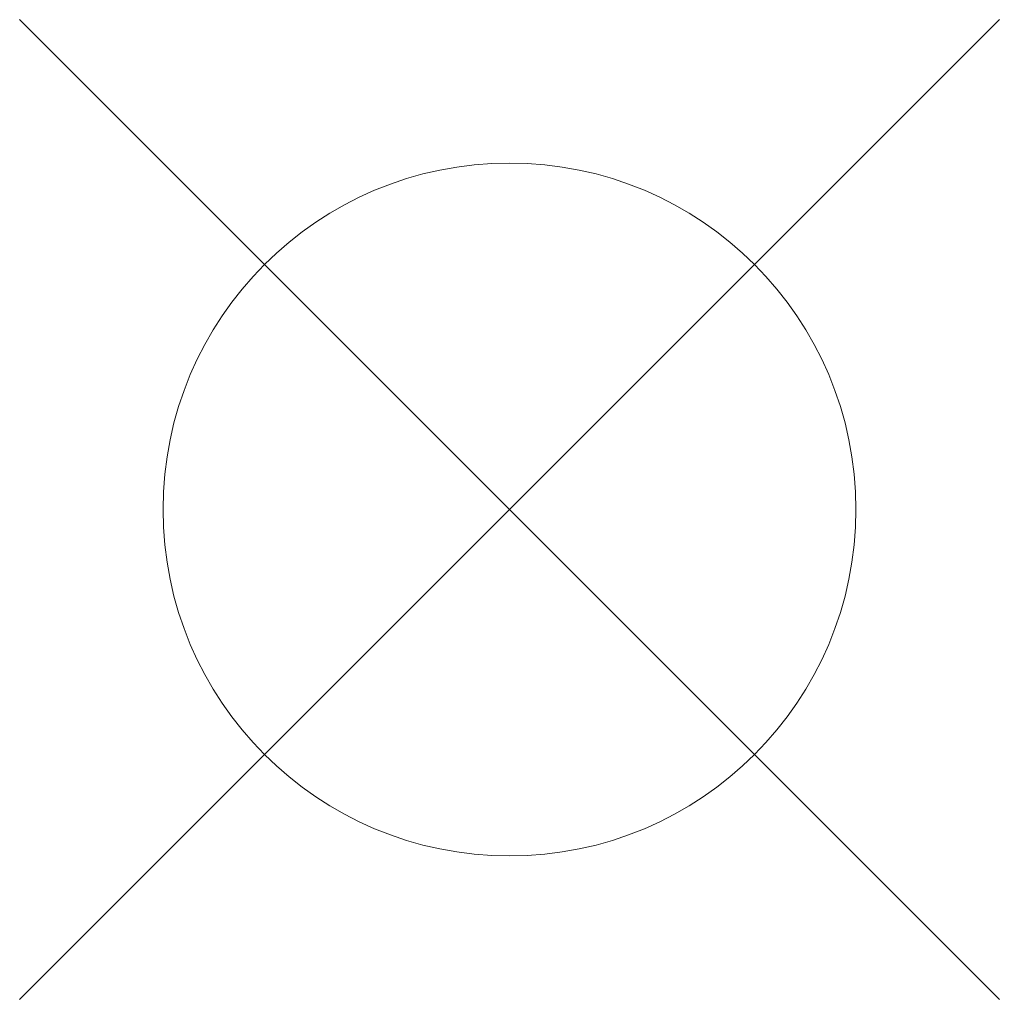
# Model space of a CAD drawing. Header units: millimetres. Extents: x -485 to 485, y -485 to 485.
import ezdxf

# ---------------------------------------------------------------- set-up
doc = ezdxf.new("R2010")
doc.units = ezdxf.units.MM
doc.header["$LTSCALE"] = 50
doc.layers.add('K-------Y5-', color=1, linetype='Continuous', lineweight=0)

# ---------------------------------------------------------------- blocks, each defined once
blk = doc.blocks.new('*U6')
at = {"color": 4}
for p, q in [((-485.18, -485.18), (485.18, 485.18)), ((-485.18, 485.18), (485.18, -485.18))]:
    blk.add_line(p, q, dxfattribs=at)
blk.add_circle((0, 0), 343.08)

msp = doc.modelspace()

# ---------------------------------------------------------------- block references
at = {"layer": 'K-------Y5-'}
msp.add_blockref('*U6', (0, 0), dxfattribs=at)

doc.saveas('drawing.dxf')
